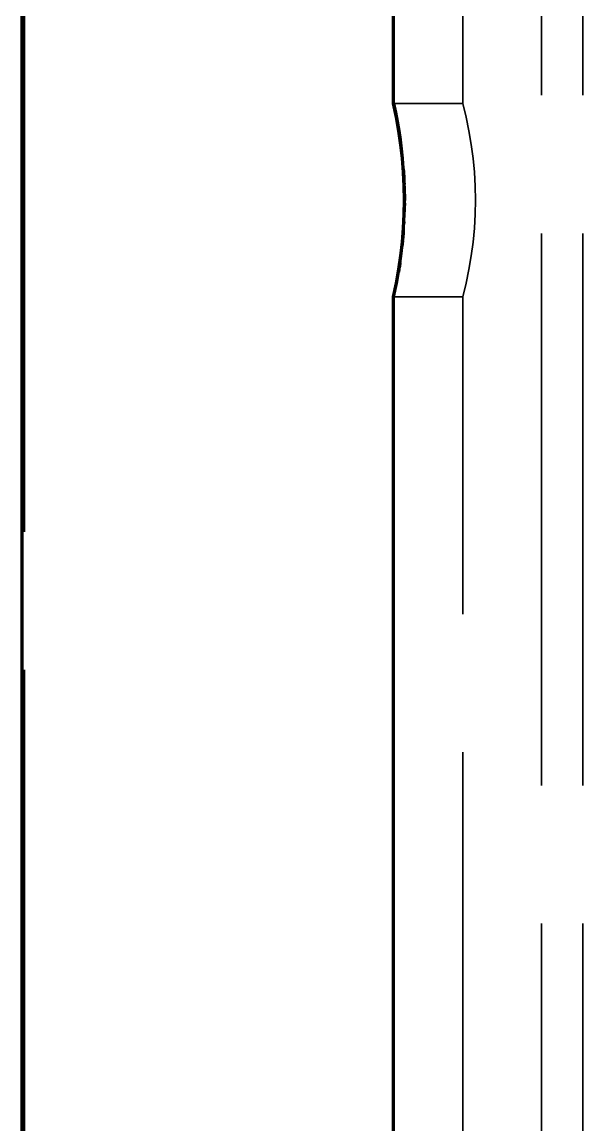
# Model space of a CAD drawing. Header units: millimetres. Extents: x 0 to 2208, y 0 to 420.
# Drawn here: x 183.94 to 188, y 170.44 to 178.43 of the extents above; entities that cross this region are included whole.
import ezdxf

# ---------------------------------------------------------------- set-up
doc = ezdxf.new("R2010")
doc.units = ezdxf.units.MM
doc.linetypes.add('IRAM-E-TRAZOS', pattern=[5, 4, -1])
doc.layers.add('01-VISIBLE', color=7, linetype='CONTINUOUS', lineweight=70)
doc.layers.add('02-OCULTA', color=4, linetype='IRAM-E-TRAZOS', lineweight=35)

msp = doc.modelspace()

# ---------------------------------------------------------------- linework, layer by layer
at = {"layer": '01-VISIBLE'}
for p, q in [((183.9371, 164.8351), (183.9371, 198.1376)), ((186.627, 177.8351), (186.627, 186.1351)), ((186.627, 144.1351), (186.627, 176.4351))]:
    msp.add_line(p, q, dxfattribs=at)
for points in [[(186.627, 176.4351), (186.6471, 176.5339), (186.6644, 176.6332), (186.6787, 176.733), (186.6899, 176.8331), (186.698, 176.9336), (186.7029, 177.0343), (186.7045, 177.1351), (186.7029, 177.2359), (186.698, 177.3366), (186.6899, 177.4371), (186.6787, 177.5372), (186.6644, 177.637), (186.6471, 177.7363), (186.627, 177.8351)], [(186.627, 177.8351), (186.6406, 177.7699), (186.653, 177.7045), (186.6641, 177.6389), (186.6739, 177.5731), (186.6824, 177.507), (186.6896, 177.4409)], [(186.6897, 177.4398), (186.6897, 177.4398), (186.6897, 177.4398), (186.6897, 177.4398), (186.6897, 177.4398), (186.6897, 177.4398), (186.6897, 177.4398)], [(186.6898, 177.4388), (186.6898, 177.4388), (186.6898, 177.4388), (186.6898, 177.4388), (186.6898, 177.4388), (186.6898, 177.4388), (186.6898, 177.4388)], [(186.6963, 177.3615), (186.6976, 177.3433), (186.6987, 177.325), (186.6998, 177.3068), (186.7007, 177.2885), (186.7016, 177.2702), (186.7023, 177.252)], [(186.7025, 177.2472), (186.7025, 177.2472), (186.7025, 177.2472), (186.7025, 177.2472), (186.7025, 177.2472), (186.7025, 177.2472), (186.7025, 177.2472)], [(186.7025, 177.2464), (186.7025, 177.2464), (186.7025, 177.2464), (186.7025, 177.2464), (186.7025, 177.2464), (186.7025, 177.2464), (186.7025, 177.2464)], [(186.7025, 177.2456), (186.7025, 177.2456), (186.7025, 177.2456), (186.7025, 177.2456), (186.7025, 177.2456), (186.7025, 177.2456), (186.7025, 177.2456)], [(186.7026, 177.2449), (186.7026, 177.2449), (186.7026, 177.2449), (186.7026, 177.2449), (186.7026, 177.2449), (186.7026, 177.2449), (186.7026, 177.2449)], [(186.7026, 177.2441), (186.7026, 177.2441), (186.7026, 177.2441), (186.7026, 177.2441), (186.7026, 177.2441), (186.7026, 177.2441), (186.7026, 177.2441)], [(186.7026, 177.2433), (186.7026, 177.2433), (186.7026, 177.2433), (186.7026, 177.2433), (186.7026, 177.2433), (186.7026, 177.2433), (186.7026, 177.2433)], [(186.7027, 177.2425), (186.7027, 177.2425), (186.7027, 177.2425), (186.7027, 177.2425), (186.7027, 177.2425), (186.7027, 177.2425), (186.7027, 177.2425)], [(186.7027, 177.2417), (186.7027, 177.2417), (186.7027, 177.2417), (186.7027, 177.2417), (186.7027, 177.2417), (186.7027, 177.2417), (186.7027, 177.2417)], [(186.7027, 177.2409), (186.7027, 177.2409), (186.7027, 177.2409), (186.7027, 177.2409), (186.7027, 177.2409), (186.7027, 177.2409), (186.7027, 177.2409)], [(186.7027, 177.2401), (186.7027, 177.2401), (186.7027, 177.2401), (186.7027, 177.2401), (186.7027, 177.2401), (186.7027, 177.2401), (186.7027, 177.2401)], [(186.7028, 177.2393), (186.7028, 177.2393), (186.7028, 177.2393), (186.7028, 177.2393), (186.7028, 177.2393), (186.7028, 177.2393), (186.7028, 177.2393)], [(186.7028, 177.2385), (186.7028, 177.2385), (186.7028, 177.2385), (186.7028, 177.2385), (186.7028, 177.2385), (186.7028, 177.2385), (186.7028, 177.2385)], [(186.7028, 177.2377), (186.7033, 177.2206), (186.7038, 177.2036), (186.7041, 177.1865), (186.7043, 177.1694), (186.7045, 177.1523), (186.7045, 177.1352)], [(186.7044, 177.1132), (186.7043, 177.1026), (186.7042, 177.0921), (186.704, 177.0815), (186.7038, 177.071), (186.7036, 177.0604), (186.7033, 177.0498)], [(186.7045, 177.1352), (186.7045, 177.1352), (186.7045, 177.1352), (186.7045, 177.1351), (186.7045, 177.1351), (186.7045, 177.1351), (186.7045, 177.1351)], [(186.7045, 177.1351), (186.7045, 177.135), (186.7045, 177.1349), (186.7045, 177.1349), (186.7045, 177.1348), (186.7045, 177.1347), (186.7045, 177.1346)], [(186.7045, 177.1346), (186.7045, 177.1342), (186.7045, 177.1339), (186.7045, 177.1335), (186.7045, 177.1331), (186.7045, 177.1328), (186.7045, 177.1324)], [(186.7032, 177.0463), (186.7032, 177.0463), (186.7032, 177.0463), (186.7032, 177.0463), (186.7032, 177.0463), (186.7032, 177.0463), (186.7032, 177.0463)], [(186.7032, 177.045), (186.7032, 177.045), (186.7032, 177.045), (186.7032, 177.045), (186.7032, 177.045), (186.7032, 177.045), (186.7032, 177.045)], [(186.7005, 176.9776), (186.7004, 176.976), (186.7004, 176.9744), (186.7003, 176.9728), (186.7002, 176.9712), (186.7001, 176.9696), (186.7, 176.968)], [(186.7006, 176.9793), (186.7006, 176.9791), (186.7006, 176.9788), (186.7006, 176.9786), (186.7006, 176.9784), (186.7006, 176.9781), (186.7005, 176.9779)], [(186.7007, 176.9807), (186.7007, 176.9807), (186.7007, 176.9807), (186.7007, 176.9807), (186.7007, 176.9807), (186.7007, 176.9807), (186.7007, 176.9807)], [(186.6904, 176.8384), (186.6902, 176.836), (186.69, 176.8337), (186.6898, 176.8313), (186.6895, 176.829), (186.6893, 176.8266), (186.6891, 176.8243)], [(186.6905, 176.8386), (186.6905, 176.8386), (186.6905, 176.8386), (186.6905, 176.8386), (186.6905, 176.8386), (186.6905, 176.8386), (186.6905, 176.8386)], [(186.6968, 176.9153), (186.6959, 176.9032), (186.695, 176.8911), (186.694, 176.8789), (186.693, 176.8668), (186.6919, 176.8547), (186.6908, 176.8426)], [(186.6862, 176.7969), (186.6862, 176.7969), (186.6862, 176.7969), (186.6862, 176.7969), (186.6862, 176.7969), (186.6862, 176.7969), (186.6862, 176.7969)], [(186.6864, 176.7979), (186.6864, 176.7979), (186.6864, 176.7979), (186.6864, 176.7979), (186.6864, 176.7979), (186.6864, 176.7979), (186.6864, 176.7979)], [(186.6865, 176.799), (186.6865, 176.799), (186.6865, 176.799), (186.6865, 176.799), (186.6865, 176.799), (186.6865, 176.799), (186.6865, 176.799)], [(186.689, 176.8237), (186.6886, 176.8199), (186.6882, 176.8161), (186.6879, 176.8123), (186.6875, 176.8085), (186.6871, 176.8047), (186.6867, 176.8009)], [(186.6719, 176.6827), (186.6707, 176.6743), (186.6695, 176.666), (186.6682, 176.6576), (186.6669, 176.6493), (186.6656, 176.6409), (186.6643, 176.6326)], [(186.6637, 176.6284), (186.6633, 176.6259), (186.6629, 176.6234), (186.6624, 176.6209), (186.662, 176.6183), (186.6616, 176.6158), (186.6612, 176.6133)], [(186.664, 176.6305), (186.6639, 176.6301), (186.6639, 176.6298), (186.6638, 176.6295), (186.6638, 176.6291), (186.6637, 176.6288), (186.6637, 176.6285)], [(186.6643, 176.6326), (186.6643, 176.6322), (186.6642, 176.6319), (186.6642, 176.6315), (186.6641, 176.6312), (186.664, 176.6308), (186.664, 176.6305)]]:
    msp.add_lwpolyline(points, dxfattribs=at)
at = {"layer": '02-OCULTA'}
for p, q in [((187.697, 127.8951), (187.697, 230.9903)), ((187.997, 127.8951), (187.997, 230.9903)), ((183.9371, 154.7326), (183.9371, 198.1376)), ((183.9557, 154.7326), (183.9557, 198.1376)), ((183.9557, 154.7326), (183.9557, 198.1376)), ((187.127, 177.8351), (187.127, 186.1351)), ((187.127, 177.8351), (186.627, 177.8351)), ((187.127, 176.4351), (186.627, 176.4351)), ((187.127, 144.1351), (187.127, 176.4351))]:
    msp.add_line(p, q, dxfattribs=at)
for points in [[(187.127, 176.4351), (187.1508, 176.5334), (187.1713, 176.6324), (187.1884, 176.7321), (187.2018, 176.8323), (187.2115, 176.933), (187.2174, 177.034), (187.2193, 177.1351), (187.2174, 177.2362), (187.2115, 177.3372), (187.2018, 177.4378), (187.1884, 177.5381), (187.1713, 177.6378), (187.1508, 177.7368), (187.127, 177.8351)], [(187.127, 177.8351), (187.1508, 177.7368), (187.1713, 177.6378), (187.1884, 177.5381), (187.2018, 177.4378), (187.2115, 177.3372), (187.2174, 177.2362), (187.2193, 177.1351)], [(186.6896, 177.4409), (186.6896, 177.4407), (186.6896, 177.4405), (186.6896, 177.4403), (186.6896, 177.4402), (186.6897, 177.44), (186.6897, 177.4398)], [(186.6897, 177.4398), (186.6897, 177.4396), (186.6897, 177.4395), (186.6897, 177.4393), (186.6897, 177.4391), (186.6898, 177.439), (186.6898, 177.4388)], [(186.6898, 177.4388), (186.691, 177.4259), (186.6922, 177.413), (186.6933, 177.4002), (186.6943, 177.3873), (186.6953, 177.3744), (186.6963, 177.3615)], [(186.7023, 177.252), (186.7023, 177.2512), (186.7024, 177.2504), (186.7024, 177.2496), (186.7024, 177.2488), (186.7025, 177.248), (186.7025, 177.2472)], [(186.7025, 177.2472), (186.7025, 177.2471), (186.7025, 177.247), (186.7025, 177.2468), (186.7025, 177.2467), (186.7025, 177.2466), (186.7025, 177.2464)], [(186.7025, 177.2464), (186.7025, 177.2463), (186.7025, 177.2462), (186.7025, 177.246), (186.7025, 177.2459), (186.7025, 177.2458), (186.7025, 177.2456)], [(186.7025, 177.2456), (186.7025, 177.2455), (186.7026, 177.2454), (186.7026, 177.2452), (186.7026, 177.2451), (186.7026, 177.245), (186.7026, 177.2449)], [(186.7026, 177.2449), (186.7026, 177.2447), (186.7026, 177.2446), (186.7026, 177.2445), (186.7026, 177.2443), (186.7026, 177.2442), (186.7026, 177.2441)], [(186.7026, 177.2441), (186.7026, 177.2439), (186.7026, 177.2438), (186.7026, 177.2437), (186.7026, 177.2435), (186.7026, 177.2434), (186.7026, 177.2433)], [(186.7026, 177.2433), (186.7026, 177.2431), (186.7026, 177.243), (186.7026, 177.2429), (186.7026, 177.2427), (186.7027, 177.2426), (186.7027, 177.2425)], [(186.7027, 177.2425), (186.7027, 177.2423), (186.7027, 177.2422), (186.7027, 177.2421), (186.7027, 177.2419), (186.7027, 177.2418), (186.7027, 177.2417)], [(186.7027, 177.2417), (186.7027, 177.2415), (186.7027, 177.2414), (186.7027, 177.2413), (186.7027, 177.2412), (186.7027, 177.241), (186.7027, 177.2409)], [(186.7027, 177.2409), (186.7027, 177.2408), (186.7027, 177.2406), (186.7027, 177.2405), (186.7027, 177.2404), (186.7027, 177.2402), (186.7027, 177.2401)], [(186.7027, 177.2401), (186.7027, 177.24), (186.7027, 177.2398), (186.7027, 177.2397), (186.7028, 177.2396), (186.7028, 177.2394), (186.7028, 177.2393)], [(186.7028, 177.2393), (186.7028, 177.2392), (186.7028, 177.239), (186.7028, 177.2389), (186.7028, 177.2388), (186.7028, 177.2386), (186.7028, 177.2385)], [(186.7028, 177.2385), (186.7028, 177.2384), (186.7028, 177.2382), (186.7028, 177.2381), (186.7028, 177.238), (186.7028, 177.2379), (186.7028, 177.2377)], [(186.7045, 177.1324), (186.7045, 177.1292), (186.7045, 177.126), (186.7045, 177.1228), (186.7045, 177.1196), (186.7044, 177.1164), (186.7044, 177.1132)], [(186.7045, 177.1352), (186.7045, 177.1352), (186.7045, 177.1352), (186.7045, 177.1352), (186.7045, 177.1352), (186.7045, 177.1352), (186.7045, 177.1352)], [(186.7045, 177.1351), (186.7045, 177.1351), (186.7045, 177.1351), (186.7045, 177.1351), (186.7045, 177.1351), (186.7045, 177.1351), (186.7045, 177.1351)], [(186.7045, 177.1346), (186.7045, 177.1346), (186.7045, 177.1346), (186.7045, 177.1346), (186.7045, 177.1346), (186.7045, 177.1346), (186.7045, 177.1346)], [(187.2193, 177.1351), (187.2174, 177.034), (187.2115, 176.933), (187.2018, 176.8323), (187.1884, 176.7321), (187.1713, 176.6324), (187.1508, 176.5334), (187.127, 176.4351)], [(186.7032, 177.045), (186.7029, 177.0343), (186.7025, 177.0235), (186.7021, 177.0128), (186.7017, 177.0021), (186.7012, 176.9914), (186.7007, 176.9807)], [(186.7033, 177.0498), (186.7033, 177.0492), (186.7033, 177.0487), (186.7033, 177.0481), (186.7033, 177.0475), (186.7033, 177.0469), (186.7032, 177.0463)], [(186.7032, 177.0463), (186.7032, 177.0461), (186.7032, 177.0459), (186.7032, 177.0457), (186.7032, 177.0454), (186.7032, 177.0452), (186.7032, 177.045)], [(186.7, 176.968), (186.6996, 176.9592), (186.699, 176.9504), (186.6985, 176.9416), (186.698, 176.9329), (186.6974, 176.9241), (186.6968, 176.9153)], [(186.7005, 176.9779), (186.7005, 176.9778), (186.7005, 176.9778), (186.7005, 176.9777), (186.7005, 176.9777), (186.7005, 176.9776), (186.7005, 176.9776)], [(186.7007, 176.9807), (186.7007, 176.9804), (186.7007, 176.9802), (186.7007, 176.98), (186.7006, 176.9798), (186.7006, 176.9795), (186.7006, 176.9793)], [(186.6905, 176.8386), (186.6905, 176.8386), (186.6904, 176.8385), (186.6904, 176.8385), (186.6904, 176.8384), (186.6904, 176.8384), (186.6904, 176.8384)], [(186.6908, 176.8426), (186.6908, 176.8419), (186.6907, 176.8413), (186.6906, 176.8406), (186.6906, 176.84), (186.6905, 176.8393), (186.6905, 176.8386)], [(186.6862, 176.7969), (186.6841, 176.7778), (186.6819, 176.7588), (186.6796, 176.7397), (186.6771, 176.7207), (186.6746, 176.7017), (186.6719, 176.6827)], [(186.6864, 176.7979), (186.6863, 176.7978), (186.6863, 176.7976), (186.6863, 176.7974), (186.6863, 176.7972), (186.6863, 176.797), (186.6862, 176.7969)], [(186.6865, 176.799), (186.6864, 176.7988), (186.6864, 176.7987), (186.6864, 176.7985), (186.6864, 176.7983), (186.6864, 176.7981), (186.6864, 176.7979)], [(186.6867, 176.8009), (186.6866, 176.8006), (186.6866, 176.8003), (186.6866, 176.7999), (186.6865, 176.7996), (186.6865, 176.7993), (186.6865, 176.799)], [(186.6891, 176.8243), (186.6891, 176.8242), (186.689, 176.8241), (186.689, 176.824), (186.689, 176.8239), (186.689, 176.8238), (186.689, 176.8237)], [(186.6612, 176.6133), (186.6561, 176.5835), (186.6508, 176.5537), (186.6453, 176.524), (186.6394, 176.4943), (186.6333, 176.4647), (186.627, 176.4351)], [(186.6637, 176.6285), (186.6637, 176.6285), (186.6637, 176.6285), (186.6637, 176.6284), (186.6637, 176.6284), (186.6637, 176.6284), (186.6637, 176.6284)], [(186.664, 176.6305), (186.664, 176.6305), (186.664, 176.6305), (186.664, 176.6305), (186.664, 176.6305), (186.664, 176.6305), (186.664, 176.6305)], [(186.6643, 176.6326), (186.6643, 176.6326), (186.6643, 176.6326), (186.6643, 176.6326), (186.6643, 176.6326), (186.6643, 176.6326), (186.6643, 176.6326)]]:
    msp.add_lwpolyline(points, dxfattribs=at)

doc.saveas('drawing.dxf')
